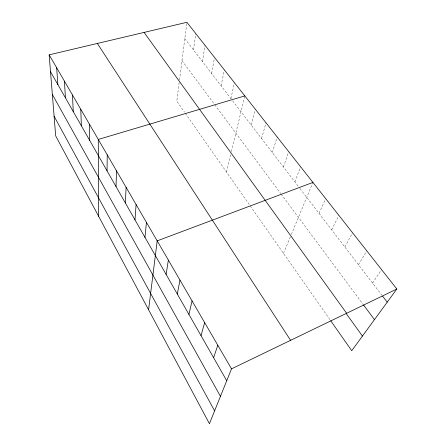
<?xml version="1.0" encoding="UTF-8"?>
<svg xmlns="http://www.w3.org/2000/svg" width="446" height="446" viewBox="0 0 446 446"><rect width="100%" height="100%" fill="white"/><g stroke="black" fill="none" stroke-linecap="round" stroke-linejoin="round"><path stroke-width="0.33" stroke-dasharray="2.23 1.67" d="M179.158 82.499L176.772 101.125L184.51 112.163M179.498 79.89L186.891 22.3M193.486 49.891L195.822 33.651M202.423 61.537L205.032 45.341M211.633 73.529L214.398 58.069M221.127 85.888L224.305 69.832M230.911 98.627L234.406 82.661M226.479 172.033L230.928 153.575M231.413 151.568L244.832 95.901M251.109 124.93L255.274 109.175M261.534 138.505L266.061 122.873M272.289 152.51L277.2 137.022M283.4 166.977L288.713 151.651M294.873 181.918L300.615 166.776M283.494 253.373L290.307 236.96M291.333 234.479L312.936 182.42M319.002 213.339L325.686 198.621M331.696 229.868L338.893 215.401M344.842 246.984L352.585 232.795M358.456 264.718L366.79 250.836M372.577 283.099L381.531 269.562M184.8 38.585L232.171 100.272M232.595 100.818L299.534 187.989M299.957 188.541L381.782 295.09M181.968 60.628L214.353 104.208M214.766 104.765L280.718 193.508M281.119 194.055L363.1 304.367M185.302 113.295L249.871 205.4M250.262 205.957L330.319 320.167"/><path stroke-width="0.67" d="M107.046 170.846L107.241 154.851M116.032 186.612L116.512 170.824M125.343 202.93L126.123 187.376M134.987 219.845L136.091 204.541M144.983 237.372L146.439 222.353M148.585 309.786L157.187 240.862L312.936 182.42M166.118 274.435L168.354 260.09M177.302 294.042L179.972 280.099M188.926 314.43L192.064 300.922M201.018 335.637L204.664 322.62M213.612 357.72L217.804 345.243M396.845 289.014L231.513 368.853L209.442 423.7L55.683 135.885L49.155 54.836L186.891 22.3L396.845 289.014L351.732 350.712L330.715 320.73M244.832 95.901L98.287 139.436L98.611 216.243M382.618 296.177L387.223 302.171M363.507 304.913L374.45 319.637M144.086 32.413L346.62 313.265M346.207 313.56L362.431 336.078M97.34 43.452L290.591 340.32M49.155 54.836L231.513 368.853M50.515 71.722L226.735 380.728M52.349 94.468L220.452 396.343M54.1 116.228L214.598 410.883M56.675 67.781L57.857 84.589M64.441 81.161L65.434 97.875M72.475 94.987L73.255 111.595M80.782 109.292L81.345 125.778M89.384 124.105L89.707 140.44"/></g></svg>
